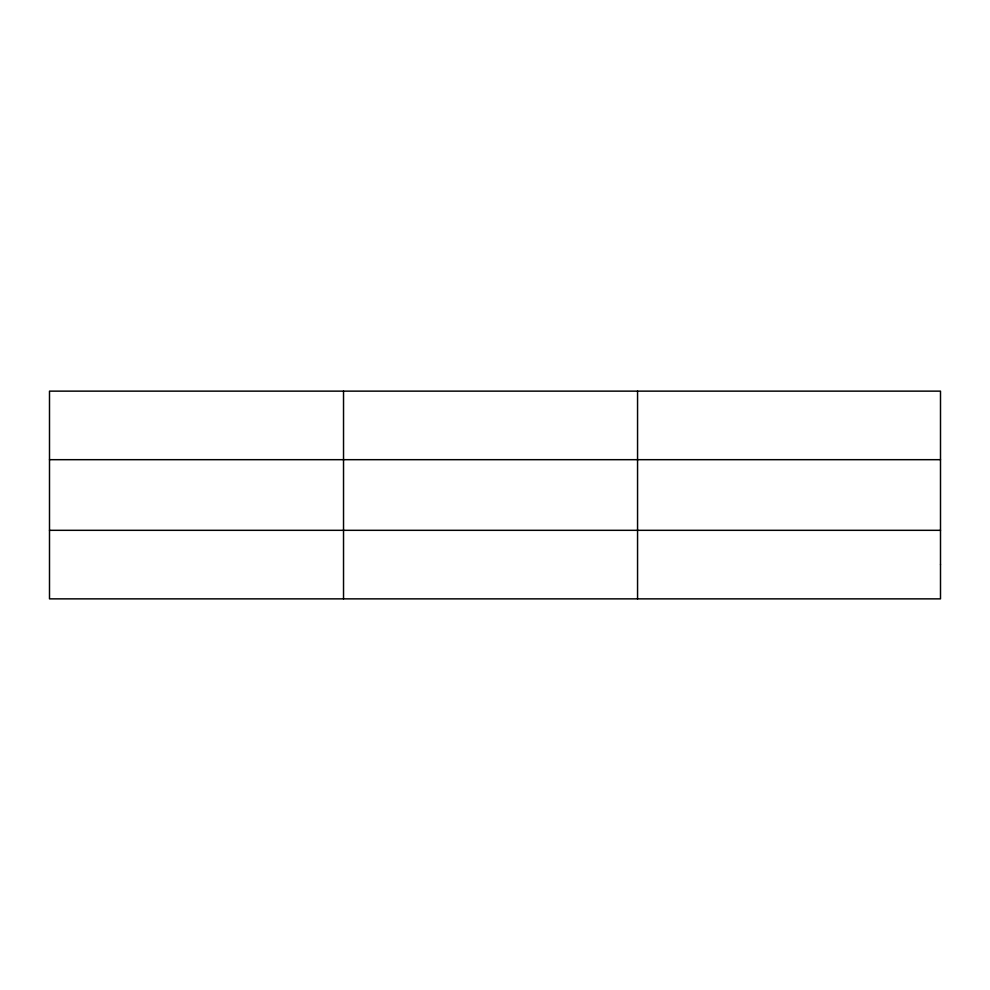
<?xml version="1.0" encoding="UTF-8"?>
<svg xmlns="http://www.w3.org/2000/svg" width="990" height="990" viewBox="0 0 990 990"><rect width="100%" height="100%" fill="white"/><g stroke="black" fill="none" stroke-linecap="round" stroke-linejoin="round"><path stroke-width="1.49" d="M343.53 391.137L343.53 598.863M637.56 391.137L637.56 598.863M49.5 459.682L940.5 459.682M49.5 530.318L940.5 530.318M940.5 564.585L940.5 598.863L49.5 598.863L49.5 391.137L940.5 391.137L940.5 564.585"/></g></svg>
